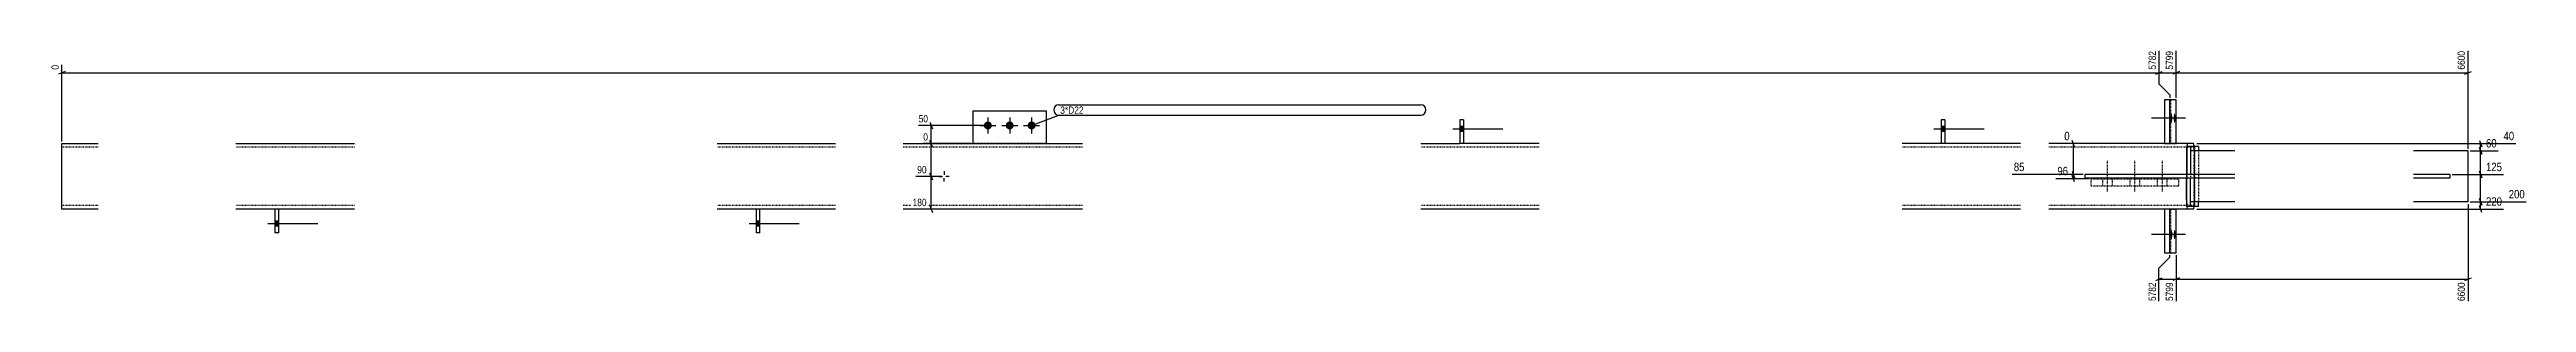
# Model space of a CAD drawing. Header units: millimetres. Extents: x 14 to 51700, y 9 to 1239.
# Drawn here: x 27416 to 34210, y 10 to 706 of the extents above; entities that cross this region are included whole.
import ezdxf

# ---------------------------------------------------------------- set-up
doc = ezdxf.new("R2010")
doc.units = ezdxf.units.MM
doc.linetypes.add('DXK_LINE_DOT2', pattern=[3.9198, 1.9599, -1.9599])
for name, color, linetype in [('MÅLSÆTNING', 7, 'Continuous'), ('STÅL', 7, 'Continuous'), ('TEKST', 7, 'Continuous')]:
    doc.layers.add(name, color=color, linetype=linetype)
doc.styles.add('Arial Narrow', font='ARIALN.TTF', dxfattribs={"height": 0.2})

msp = doc.modelspace()

# ---------------------------------------------------------------- hatches: boundary and pattern name
at = {"layer": 'STÅL', "linetype": 'Continuous'}
for points in [[(29989.7, 507.8, -1), (29989.7, 485.8, -1)], [(30049.7, 507.8, -1), (30049.7, 485.8, -1)], [(30109.7, 507.8, -1), (30109.7, 485.8, -1)], [(31294.7, 479.8), (31294.7, 493.8), (31284.7, 493.8), (31284.7, 479.8)], [(31294.7, 479.8), (31294.7, 493.8), (31284.7, 493.8), (31284.7, 479.8)], [(32614.7, 479.8), (32614.7, 493.8), (32604.7, 493.8), (32604.7, 479.8)], [(32614.7, 479.8), (32614.7, 493.8), (32604.7, 493.8), (32604.7, 479.8)], [(33233.8, 516.8), (33233.8, 519.5), (33234, 522.1), (33234.2, 524.4), (33234.6, 526.4), (33235, 528), (33235.4, 529.1), (33235.9, 529.7), (33236.4, 529.7), (33236.8, 529.1), (33237.3, 528), (33237.7, 526.4), (33238, 524.4), (33238.2, 522.1), (33238.4, 519.5), (33238.4, 516.8), (33238.4, 514.1), (33238.2, 511.5), (33238, 509.1), (33237.7, 507.1), (33237.3, 505.5), (33236.8, 504.4), (33236.4, 503.9), (33235.9, 503.9), (33235.4, 504.4), (33235, 505.5), (33234.6, 507.1), (33234.2, 509.1), (33234, 511.5), (33233.8, 514.1)], [(33242.3, 516.8), (33242.4, 519.5), (33242.5, 522.1), (33242.8, 524.4), (33243.1, 526.4), (33243.5, 528), (33243.9, 529.1), (33244.4, 529.7), (33244.9, 529.7), (33245.4, 529.1), (33245.8, 528), (33246.2, 526.4), (33246.5, 524.4), (33246.8, 522.1), (33246.9, 519.5), (33247, 516.8), (33246.9, 514.1), (33246.8, 511.5), (33246.5, 509.1), (33246.2, 507.1), (33245.8, 505.5), (33245.4, 504.4), (33244.9, 503.9), (33244.4, 503.9), (33243.9, 504.4), (33243.5, 505.5), (33243.1, 507.1), (33242.8, 509.1), (33242.5, 511.5), (33242.4, 514.1)], [(28034.7, 233.8), (28034.7, 219.8), (28044.7, 219.8), (28044.7, 233.8)], [(28034.7, 233.8), (28034.7, 219.8), (28044.7, 219.8), (28044.7, 233.8)], [(29354.7, 233.8), (29354.7, 219.8), (29364.7, 219.8), (29364.7, 233.8)], [(29354.7, 233.8), (29354.7, 219.8), (29364.7, 219.8), (29364.7, 233.8)], [(33233.8, 196.8), (33233.8, 199.5), (33234, 202.1), (33234.2, 204.4), (33234.6, 206.4), (33235, 208), (33235.4, 209.1), (33235.9, 209.7), (33236.4, 209.7), (33236.8, 209.1), (33237.3, 208), (33237.7, 206.4), (33238, 204.4), (33238.2, 202.1), (33238.4, 199.5), (33238.4, 196.8), (33238.4, 194.1), (33238.2, 191.5), (33238, 189.1), (33237.7, 187.1), (33237.3, 185.5), (33236.8, 184.4), (33236.4, 183.9), (33235.9, 183.9), (33235.4, 184.4), (33235, 185.5), (33234.6, 187.1), (33234.2, 189.1), (33234, 191.5), (33233.8, 194.1)], [(33242.3, 196.8), (33242.4, 199.5), (33242.5, 202.1), (33242.8, 204.4), (33243.1, 206.4), (33243.5, 208), (33243.9, 209.1), (33244.4, 209.7), (33244.9, 209.7), (33245.4, 209.1), (33245.8, 208), (33246.2, 206.4), (33246.5, 204.4), (33246.8, 202.1), (33246.9, 199.5), (33247, 196.8), (33246.9, 194.1), (33246.8, 191.5), (33246.5, 189.1), (33246.2, 187.1), (33245.8, 185.5), (33245.4, 184.4), (33244.9, 183.9), (33244.4, 183.9), (33243.9, 184.4), (33243.5, 185.5), (33243.1, 187.1), (33242.8, 189.1), (33242.5, 191.5), (33242.4, 194.1)]]:
    msp.add_hatch(color=96, dxfattribs=at).paths.add_polyline_path(points)

# ---------------------------------------------------------------- linework, layer by layer
at = {"layer": 'MÅLSÆTNING', "color": 7, "linetype": 'Continuous'}
for p, q in [((33201.9, 701.4), (33201.9, 611.2)), ((33248.9, 572.8), (33248.9, 701.4)), ((33248.9, 572.8), (33248.9, 701.4)), ((34049.7, 432.8), (34049.7, 701.4)), ((27458.7, 644.8), (27440.7, 637.6)), ((27449.7, 452.8), (27449.7, 663)), ((33192.9, 637.6), (33210.9, 644.8)), ((33201.9, 641.2), (33248.9, 641.2)), ((33257.9, 644.8), (33239.9, 637.6)), ((33257.9, 644.8), (33239.9, 637.6)), ((33248.9, 641.2), (34049.7, 641.2)), ((34040.7, 637.6), (34058.7, 644.8)), ((33201.9, 611.2), (33231.9, 581.2)), ((33201.9, 611.2), (33231.9, 581.2)), ((33231.9, 581.2), (33231.9, 572.8)), ((33231.9, 581.2), (33231.9, 572.8)), ((29943.7, 446.8), (29812.7, 446.8)), ((29838.1, 437.8), (29830.9, 455.8)), ((33013.3, 446.8), (32942.2, 446.8)), ((32970.6, 437.8), (32963.4, 455.8)), ((34055.7, 426.8), (34132.4, 426.8)), ((34080.6, 435.8), (34087.8, 417.8)), ((34084.2, 361.8), (34084.2, 426.8)), ((29863.7, 356.8), (29792.3, 356.8)), ((29838.1, 347.8), (29830.9, 365.8)), ((29834.5, 266.8), (29834.5, 356.8)), ((32993.7, 361.8), (32799.3, 361.8)), ((33010.1, 350.5), (32918.8, 350.5)), ((32963.4, 370.8), (32970.6, 352.8)), ((32970.6, 341.5), (32963.4, 359.5)), ((32967, 350.5), (32967, 361.8)), ((34005.7, 361.8), (34147, 361.8)), ((34005.7, 361.8), (34147, 361.8)), ((34087.8, 352.8), (34080.6, 370.8)), ((34080.6, 370.8), (34087.8, 352.8)), ((29830.9, 275.8), (29838.1, 257.8)), ((34049.7, 280.8), (34049.7, 14.4)), ((34055.7, 286.8), (34209.4, 286.8)), ((34080.6, 295.8), (34087.8, 277.8)), ((34087.8, 257.8), (34080.6, 275.8)), ((34084.2, 266.8), (34084.2, 286.8)), ((29943.7, 266.8), (29779.5, 266.8)), ((33305.4, 266.8), (34147, 266.8)), ((33231.9, 134.6), (33231.9, 140.8)), ((33248.9, 140.8), (33248.9, 14.4)), ((33248.9, 140.8), (33248.9, 14.4)), ((33192.9, 71), (33210.9, 78.2)), ((33201.9, 104.6), (33231.9, 134.6)), ((33201.9, 14.4), (33201.9, 104.6)), ((33201.9, 74.6), (33248.9, 74.6)), ((33257.9, 78.2), (33239.9, 71)), ((33257.9, 78.2), (33239.9, 71)), ((33248.9, 74.6), (34049.7, 74.6)), ((34040.7, 71), (34058.7, 78.2))]:
    msp.add_line(p, q, dxfattribs=at)
at = {"layer": 'STÅL', "color": 2, "linetype": 'Continuous'}
for p, q in [((33248.9, 566.8), (33217, 566.8)), ((33217, 566.8), (33217, 446.8)), ((33231.9, 446.8), (33231.9, 566.8)), ((33248.9, 446.8), (33248.9, 566.8)), ((29949.7, 446.8), (29949.7, 536.8)), ((29949.7, 536.8), (30149.7, 536.8)), ((30149.7, 536.8), (30149.7, 446.8)), ((31294.7, 511.8), (31284.7, 511.8)), ((31284.7, 511.8), (31284.7, 446.8)), ((31294.7, 511.8), (31294.7, 446.8)), ((32614.7, 511.8), (32604.7, 511.8)), ((32604.7, 511.8), (32604.7, 446.8)), ((32614.7, 511.8), (32614.7, 446.8)), ((27449.7, 421.8), (27449.7, 446.8)), ((27449.7, 446.8), (27549.7, 446.8)), ((27449.7, 291.8), (27449.7, 421.8)), ((27927.2, 446.8), (28252.2, 446.8)), ((29247.2, 446.8), (29572.2, 446.8)), ((29757.7, 446.8), (30249.7, 446.8)), ((31177.2, 446.8), (31284.7, 446.8)), ((31294.7, 446.8), (31284.7, 446.8)), ((31502.2, 446.8), (31294.7, 446.8)), ((32604.7, 446.8), (32497.2, 446.8)), ((32614.7, 446.8), (32604.7, 446.8)), ((32822.2, 446.8), (32614.7, 446.8)), ((33217, 446.8), (32899.7, 446.8)), ((33217, 446.8), (33231.9, 446.8)), ((33232.5, 446.8), (33231.9, 446.8)), ((33296.3, 446.8), (33232.5, 446.8)), ((33277.5, 431.4), (33277.3, 421.8)), ((33277.3, 421.8), (33277.3, 361.8)), ((33278.2, 439.5), (33277.5, 431.4)), ((33279.2, 444.9), (33278.2, 439.5)), ((33278.3, 439.3), (33278.3, 361.8)), ((33310.2, 439.3), (33278.3, 439.3)), ((33280.4, 446.8), (33279.2, 444.9)), ((33288.2, 439.3), (33288.2, 361.8)), ((33410.2, 426.8), (33288.4, 426.8)), ((33288.4, 426.8), (33288.4, 361.8)), ((33297.5, 444.9), (33296.3, 446.8)), ((33298.5, 439.5), (33297.5, 444.9)), ((33298.5, 439.3), (33298.5, 439.5)), ((33310.2, 439.3), (33310.2, 426.8)), ((34049.7, 426.8), (33899.7, 426.8)), ((34049.7, 286.8), (34049.7, 426.8)), ((32999.7, 351.8), (32999.7, 361.8)), ((33410.2, 361.8), (32999.7, 361.8)), ((33410.2, 351.8), (32999.7, 351.8)), ((33277.3, 291.8), (33277.3, 351.8)), ((33278.3, 274.3), (33278.3, 351.8)), ((33288.2, 274.3), (33288.2, 351.8)), ((33288.4, 286.8), (33288.4, 351.8)), ((33999.7, 361.8), (33899.7, 361.8)), ((33999.7, 351.8), (33899.7, 351.8)), ((33999.7, 361.8), (33999.7, 351.8)), ((27449.7, 266.8), (27449.7, 291.8)), ((33277.3, 291.8), (33277.5, 282.2)), ((33277.5, 282.2), (33278.2, 274.1)), ((33278.2, 274.1), (33279.2, 268.7)), ((33310.2, 274.3), (33278.3, 274.3)), ((33410.2, 286.8), (33288.4, 286.8)), ((33297.5, 268.7), (33298.5, 274.1)), ((33298.5, 274.1), (33298.5, 274.3)), ((33310.2, 274.3), (33310.2, 286.8)), ((34049.7, 286.8), (33899.7, 286.8)), ((27549.7, 266.8), (27449.7, 266.8)), ((28034.7, 266.8), (27927.2, 266.8)), ((28044.7, 266.8), (28034.7, 266.8)), ((28034.7, 201.8), (28034.7, 266.8)), ((28044.7, 201.8), (28044.7, 266.8)), ((28252.2, 266.8), (28044.7, 266.8)), ((29354.7, 266.8), (29247.2, 266.8)), ((29364.7, 266.8), (29354.7, 266.8)), ((29354.7, 201.8), (29354.7, 266.8)), ((29364.7, 201.8), (29364.7, 266.8)), ((29572.2, 266.8), (29364.7, 266.8)), ((30249.7, 266.8), (29757.7, 266.8)), ((31502.2, 266.8), (31177.2, 266.8)), ((32822.2, 266.8), (32497.2, 266.8)), ((33217, 266.8), (32899.7, 266.8)), ((33217, 266.8), (33217, 146.8)), ((33231.9, 266.8), (33217, 266.8)), ((33232.5, 266.8), (33231.9, 266.8)), ((33231.9, 146.8), (33231.9, 266.8)), ((33280.4, 266.8), (33232.5, 266.8)), ((33248.9, 146.8), (33248.9, 266.8)), ((33279.2, 268.7), (33280.4, 266.8)), ((33296.3, 266.8), (33280.4, 266.8)), ((33296.3, 266.8), (33297.5, 268.7)), ((28044.7, 201.8), (28034.7, 201.8)), ((29364.7, 201.8), (29354.7, 201.8)), ((33217, 146.8), (33248.9, 146.8))]:
    msp.add_line(p, q, dxfattribs=at)
at = {"layer": 'STÅL', "color": 7, "linetype": 'DXK_LINE_DOT2'}
for p, q in [((33234, 446.8), (33234, 566.8)), ((27549.7, 436.8), (27449.7, 436.8)), ((28252.2, 436.8), (27927.2, 436.8)), ((29572.2, 436.8), (29247.2, 436.8)), ((30249.7, 436.8), (29757.7, 436.8)), ((30149.7, 446.8), (29949.7, 446.8)), ((31502.2, 436.8), (31177.2, 436.8)), ((31294.7, 446.8), (31284.7, 446.8)), ((32822.2, 436.8), (32497.2, 436.8)), ((32614.7, 446.8), (32604.7, 446.8)), ((33296.3, 436.8), (32899.7, 436.8)), ((33231.9, 446.8), (33217, 446.8)), ((33231.9, 446.8), (33248.9, 446.8)), ((33278.5, 421.8), (33278.7, 427.5)), ((33278.5, 291.8), (33278.5, 421.8)), ((33278.7, 427.5), (33279.1, 432.4)), ((33279.1, 432.4), (33279.7, 435.6)), ((33279.7, 435.6), (33280.4, 436.8)), ((33296.3, 436.8), (33297, 435.6)), ((33297, 435.6), (33297.6, 432.4)), ((33297.6, 432.4), (33298, 427.5)), ((33298, 427.5), (33298.2, 421.8)), ((33298.2, 291.8), (33298.2, 421.8)), ((33299.2, 431.4), (33298.5, 439.3)), ((33299.4, 421.8), (33299.2, 431.4)), ((33299.4, 291.8), (33299.4, 421.8)), ((33300.3, 274.3), (33300.3, 439.3)), ((33310.2, 426.8), (33310.2, 286.8)), ((33016.1, 330.5), (33016.1, 350.5)), ((33016.1, 350.5), (33256.1, 350.5)), ((33256.1, 330.5), (33256.1, 350.5)), ((33277.3, 361.8), (33277.3, 351.8)), ((33278.3, 361.8), (33278.3, 351.8)), ((33288.2, 361.8), (33288.2, 351.8)), ((33288.4, 361.8), (33288.4, 351.8)), ((27549.7, 276.8), (27449.7, 276.8)), ((28252.2, 276.8), (27927.2, 276.8)), ((29572.2, 276.8), (29247.2, 276.8)), ((30249.7, 276.8), (29757.7, 276.8)), ((31502.2, 276.8), (31177.2, 276.8)), ((32822.2, 276.8), (32497.2, 276.8)), ((33296.3, 276.8), (32899.7, 276.8)), ((33016.1, 330.5), (33256.1, 330.5)), ((33278.7, 286), (33278.5, 291.8)), ((33279.1, 281.2), (33278.7, 286)), ((33279.7, 277.9), (33279.1, 281.2)), ((33280.4, 276.8), (33279.7, 277.9)), ((33297, 277.9), (33296.3, 276.8)), ((33297.6, 281.2), (33297, 277.9)), ((33298, 286), (33297.6, 281.2)), ((33298.2, 291.8), (33298, 286)), ((33298.5, 274.3), (33299.2, 282.2)), ((33299.2, 282.2), (33299.4, 291.8)), ((28044.7, 266.8), (28034.7, 266.8)), ((29364.7, 266.8), (29354.7, 266.8)), ((33231.9, 266.8), (33217, 266.8)), ((33231.9, 266.8), (33248.9, 266.8)), ((33234, 146.8), (33234, 266.8))]:
    msp.add_line(p, q, dxfattribs=at)
at = {"layer": 'STÅL', "color": 96, "linetype": 'Continuous'}
for p, q in [((29967.7, 496.8), (30011.7, 496.8)), ((29989.7, 518.8), (29989.7, 474.8)), ((30027.7, 496.8), (30071.7, 496.8)), ((30049.7, 518.8), (30049.7, 474.8)), ((30087.7, 496.8), (30131.7, 496.8)), ((30109.7, 518.8), (30109.7, 474.8)), ((31402.2, 486.8), (31264.7, 486.8)), ((31402.2, 486.8), (31264.7, 486.8)), ((31294.7, 493.8), (31284.7, 493.8)), ((31294.7, 493.8), (31284.7, 493.8)), ((31294.7, 479.8), (31284.7, 479.8)), ((31294.7, 479.8), (31284.7, 479.8)), ((32722.2, 486.8), (32584.7, 486.8)), ((32722.2, 486.8), (32584.7, 486.8)), ((32614.7, 493.8), (32604.7, 493.8)), ((32614.7, 493.8), (32604.7, 493.8)), ((32614.7, 479.8), (32604.7, 479.8)), ((32614.7, 479.8), (32604.7, 479.8)), ((33265.9, 516.8), (33181.5, 516.8)), ((33274.4, 516.8), (33190.1, 516.8)), ((29855.7, 356.8), (29865, 356.8)), ((29869.7, 370.8), (29869.7, 361.5)), ((29869.7, 342.8), (29869.7, 352.1)), ((29883.7, 356.8), (29874.3, 356.8)), ((28152.2, 226.8), (28014.7, 226.8)), ((28152.2, 226.8), (28014.7, 226.8)), ((28044.7, 233.8), (28034.7, 233.8)), ((28044.7, 233.8), (28034.7, 233.8)), ((28044.7, 219.8), (28034.7, 219.8)), ((28044.7, 219.8), (28034.7, 219.8)), ((29472.2, 226.8), (29334.7, 226.8)), ((29472.2, 226.8), (29334.7, 226.8)), ((29364.7, 233.8), (29354.7, 233.8)), ((29364.7, 233.8), (29354.7, 233.8)), ((29364.7, 219.8), (29354.7, 219.8)), ((29364.7, 219.8), (29354.7, 219.8)), ((33265.9, 196.8), (33181.5, 196.8)), ((33274.4, 196.8), (33190.1, 196.8))]:
    msp.add_line(p, q, dxfattribs=at)
at = {"layer": 'STÅL', "color": 96, "linetype": 'DXK_LINE_DOT2'}
for p, q in [((33048.1, 330.5), (33048.1, 350.5)), ((33061.1, 315.5), (33061.1, 400.5)), ((33074.1, 330.5), (33074.1, 350.5)), ((33123.1, 330.5), (33123.1, 350.5)), ((33136.1, 315.5), (33136.1, 400.5)), ((33149.1, 330.5), (33149.1, 350.5)), ((33198.1, 330.5), (33198.1, 350.5)), ((33211.1, 315.5), (33211.1, 400.5)), ((33224.1, 330.5), (33224.1, 350.5))]:
    msp.add_line(p, q, dxfattribs=at)
at = {"layer": 'TEKST', "color": 7, "linetype": 'Continuous'}
msp.add_arc((31177.3, 539.4), 14.1, 270, 90, dxfattribs=at)

# ---------------------------------------------------------------- wipeouts: each hides what was drawn before it
at = {"color": 0}
msp.add_wipeout([(30252.2, 528.9), (30252.2, 549.9), (30188.3, 549.9), (30188.3, 528.9)], dxfattribs=at).dxf.layer = 'TEKST'

# ---------------------------------------------------------------- next in the draw order: wipeouts: each hides what was drawn before it
at = {"color": 0, "linetype": 'Continuous'}
for points in [[(33244.7, 705.6), (33215.3, 705.6), (33215.3, 646), (33244.7, 646)], [(34045.5, 705.6), (34016.1, 705.6), (34016.1, 646), (34045.5, 646)], [(34132.8, 431.6), (34132.8, 465.2), (34094, 465.2), (34094, 431.6)], [(29825.9, 361), (29825.9, 390.4), (29791.9, 390.4), (29791.9, 361)], [(32909.2, 366.6), (32909.2, 400.2), (32798.9, 400.2), (32798.9, 366.6)], [(29825.9, 271), (29825.9, 300.4), (29779.1, 300.4), (29779.1, 271)], [(34209.8, 291.6), (34209.8, 325.2), (34156.4, 325.2), (34156.4, 291.6)], [(33244.7, 69.8), (33215.3, 69.8), (33215.3, 10.2), (33244.7, 10.2)], [(34045.5, 69.8), (34016.1, 69.8), (34016.1, 10.2), (34045.5, 10.2)]]:
    msp.add_wipeout(points, dxfattribs=at).dxf.layer = 'MÅLSÆTNING'
at = {"color": 0}
msp.add_wipeout([(30252.2, 528.9), (30252.2, 549.9), (30188.3, 549.9), (30188.3, 528.9)], dxfattribs=at).dxf.layer = 'TEKST'

# ---------------------------------------------------------------- next in the draw order: linework, layer by layer
at = {"layer": 'MÅLSÆTNING', "color": 7, "linetype": 'Continuous'}
for p, q in [((33201.9, 701.4), (33201.9, 611.2)), ((27449.7, 641.2), (33201.9, 641.2)), ((33192.9, 637.6), (33210.9, 644.8)), ((29834.5, 356.8), (29834.5, 446.8)), ((33305.4, 446.8), (34180.4, 446.8)), ((34055.7, 426.8), (34132.4, 426.8)), ((34080.6, 455.8), (34087.8, 437.8)), ((34087.8, 417.8), (34080.6, 435.8)), ((34084.2, 426.8), (34084.2, 446.8)), ((29863.7, 356.8), (29792.3, 356.8)), ((29830.9, 365.8), (29838.1, 347.8))]:
    msp.add_line(p, q, dxfattribs=at)
at = {"layer": 'TEKST', "color": 7, "linetype": 'Continuous'}
for p, q in [((30184.7, 553.5), (31177.3, 553.5)), ((30109.7, 496.8), (30184.7, 525.3)), ((30184.7, 525.3), (31177.3, 525.3))]:
    msp.add_line(p, q, dxfattribs=at)
msp.add_arc((30184.7, 539.4), 14.1, 90, 270, dxfattribs=at)

# ---------------------------------------------------------------- next in the draw order: texts
at = {"layer": 'MÅLSÆTNING', "color": 3, "linetype": 'Continuous', "style": 'Arial Narrow'}
for s, p in [('5799', (33240.5, 650.2)), ('6600', (34041.3, 650.2)), ('6600', (34041.3, 14.4))]:
    msp.add_text(s, height=20.04, rotation=90.00021, dxfattribs=at).set_placement(p)
for s, height, p in [('60', 22.91, (34098.8, 436.4)), ('90', 20.04, (29796.1, 365.2)), ('85', 22.91, (32803.7, 371.4)), ('180', 20.04, (29783.3, 275.2))]:
    msp.add_text(s, height=height, dxfattribs=at).set_placement(p)
at = {"layer": 'TEKST', "color": 3, "style": 'Arial Narrow'}
msp.add_text('3*D22', height=20.04, dxfattribs=at).set_placement((30188.3, 528.9))

# ---------------------------------------------------------------- next in the draw order: wipeouts: each hides what was drawn before it
at = {"color": 0, "linetype": 'Continuous'}
for points in [[(32957.2, 355.3), (32957.2, 388.9), (32918.4, 388.9), (32918.4, 355.3)], [(34147.4, 271.6), (34147.4, 305.2), (34094, 305.2), (34094, 271.6)], [(33197.7, 69.8), (33168.3, 69.8), (33168.3, 10.2), (33197.7, 10.2)]]:
    msp.add_wipeout(points, dxfattribs=at).dxf.layer = 'MÅLSÆTNING'

# ---------------------------------------------------------------- next in the draw order: linework, layer by layer
at = {"layer": 'MÅLSÆTNING', "color": 7, "linetype": 'Continuous'}
for p, q in [((32967, 361.8), (32967, 446.8)), ((32993.7, 361.8), (32799.3, 361.8)), ((32963.4, 370.8), (32970.6, 352.8)), ((34084.2, 286.8), (34084.2, 361.8)), ((34055.7, 286.8), (34209.4, 286.8)), ((34087.8, 277.8), (34080.6, 295.8))]:
    msp.add_line(p, q, dxfattribs=at)

# ---------------------------------------------------------------- next in the draw order: texts
at = {"layer": 'MÅLSÆTNING', "color": 3, "linetype": 'Continuous', "style": 'Arial Narrow'}
for s, p in [('96', (32923.2, 360.1)), ('220', (34098.8, 276.4)), ('200', (34161.2, 296.4))]:
    msp.add_text(s, height=22.91, dxfattribs=at).set_placement(p)
for s, p in [('5782', (33193.5, 14.4)), ('5799', (33240.5, 14.4))]:
    msp.add_text(s, height=20.04, rotation=90.00021, dxfattribs=at).set_placement(p)

# ---------------------------------------------------------------- next in the draw order: wipeouts: each hides what was drawn before it
at = {"color": 0, "linetype": 'Continuous'}
for points in [[(33197.7, 705.6), (33168.3, 705.6), (33168.3, 646), (33197.7, 646)], [(27445.5, 667.2), (27416.1, 667.2), (27416.1, 646), (27445.5, 646)], [(29829.7, 451), (29829.7, 480.4), (29808.5, 480.4), (29808.5, 451)], [(34180.8, 451.6), (34180.8, 485.2), (34142, 485.2), (34142, 451.6)]]:
    msp.add_wipeout(points, dxfattribs=at).dxf.layer = 'MÅLSÆTNING'

# ---------------------------------------------------------------- next in the draw order: linework, layer by layer
at = {"layer": 'MÅLSÆTNING', "color": 7, "linetype": 'Continuous'}
for p, q in [((29983.7, 496.8), (29799.9, 496.8)), ((29830.9, 505.8), (29838.1, 487.8)), ((29834.5, 446.8), (29834.5, 496.8)), ((29943.7, 446.8), (29812.7, 446.8)), ((29838.1, 437.8), (29830.9, 455.8))]:
    msp.add_line(p, q, dxfattribs=at)

# ---------------------------------------------------------------- next in the draw order: texts
at = {"layer": 'MÅLSÆTNING', "color": 3, "linetype": 'Continuous', "style": 'Arial Narrow'}
for s, height, p in [('5782', 20.04, (33193.5, 650.2)), ('0', 20, (27441.3, 650.2))]:
    msp.add_text(s, height=height, rotation=90.00021, dxfattribs=at).set_placement(p)
for s, height, p in [('40', 22.91, (34146.8, 456.4)), ('0', 20, (29812.7, 455.2))]:
    msp.add_text(s, height=height, dxfattribs=at).set_placement(p)

# ---------------------------------------------------------------- next in the draw order: wipeouts: each hides what was drawn before it
at = {"color": 0, "linetype": 'Continuous'}
for points in [[(32961.6, 451.6), (32961.6, 485.2), (32937.4, 485.2), (32937.4, 451.6)], [(34147.4, 366.6), (34147.4, 400.2), (34094, 400.2), (34094, 366.6)]]:
    msp.add_wipeout(points, dxfattribs=at).dxf.layer = 'MÅLSÆTNING'

# ---------------------------------------------------------------- next in the draw order: texts
at = {"layer": 'MÅLSÆTNING', "color": 3, "linetype": 'Continuous', "style": 'Arial Narrow'}
for s, height, p in [('0', 22.9, (32942.2, 456.4)), ('125', 22.91, (34098.8, 371.4))]:
    msp.add_text(s, height=height, dxfattribs=at).set_placement(p)

# ---------------------------------------------------------------- next in the draw order: wipeouts: each hides what was drawn before it
at = {"color": 0, "linetype": 'Continuous'}
msp.add_wipeout([(29829.7, 501), (29829.7, 530.4), (29795.7, 530.4), (29795.7, 501)], dxfattribs=at).dxf.layer = 'MÅLSÆTNING'

# ---------------------------------------------------------------- next in the draw order: texts
at = {"layer": 'MÅLSÆTNING', "color": 3, "linetype": 'Continuous', "style": 'Arial Narrow'}
msp.add_text('50', height=20.04, dxfattribs=at).set_placement((29799.9, 505.2))

doc.saveas('drawing.dxf')
